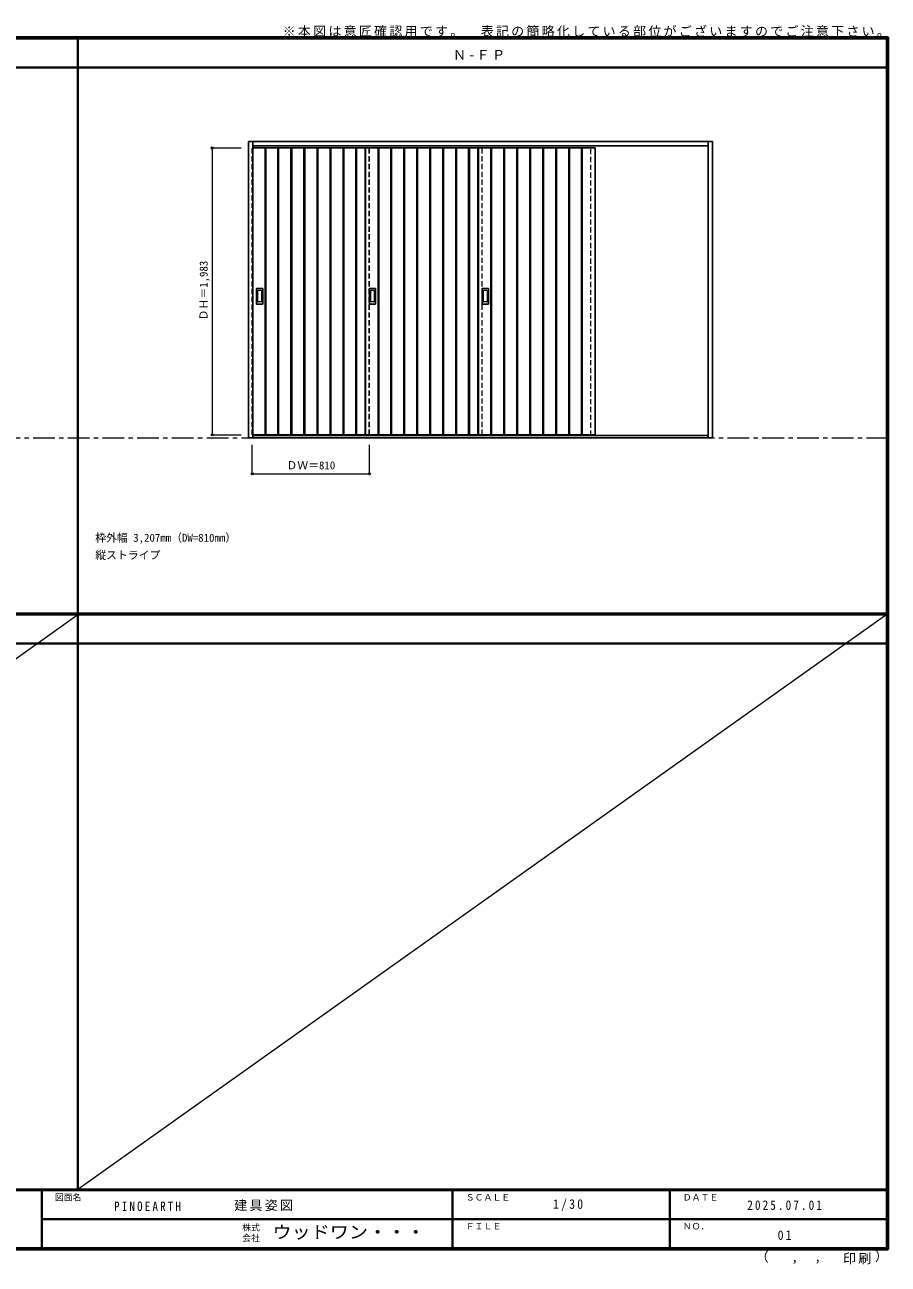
# Model space of a CAD drawing. Units: millimetres, scale not verified. Extents: x -6000 to 5700, y -4307 to 4260.
# Drawn here: x -267 to 5700, y -4307 to 4260 of the extents above; entities that cross this region are included whole.
import ezdxf
from ezdxf.enums import TextEntityAlignment as Align

# ---------------------------------------------------------------- set-up
doc = ezdxf.new("R2010")
doc.units = ezdxf.units.MM
doc.header["$LTSCALE"] = 30
doc.header["$PDMODE"] = 32
doc.header["$PDSIZE"] = 15
doc.linetypes.add('CHAIN1', pattern=[8, 5, -1, 1, -1])
doc.linetypes.add('DASHED1', pattern=[1.8, 1.2, -0.6])
for name, color, linetype, lineweight in [('0-1_通り芯', 7, 'CHAIN1', 18), ('0-2_扉', 3, 'Continuous', 25), ('0-3_仕上げ', 3, 'Continuous', 25), ('0-4_枠', 3, 'Continuous', 25), ('0-6_引手', 3, 'Continuous', 25), ('0-B_寸法', 7, 'Continuous', 9), ('F-0_補助線', 7, 'Continuous', 18), ('F-1_枠', 6, 'Continuous', 40)]:
    doc.layers.add(name, color=color, linetype=linetype, lineweight=lineweight)
doc.layers.add('0-A_文字', color=7, linetype='Continuous')
doc.layers.add('F-A_文字', color=7, linetype='Continuous')
doc.styles.add('ＭＳ ゴシック', font='')
doc.styles.get('ＭＳ ゴシック').set_extended_font_data('MS Gothic')

msp = doc.modelspace()

# ---------------------------------------------------------------- linework, layer by layer
at = {"layer": '0-1_通り芯'}
msp.add_line((-5490, 1406), (5690, 1406), dxfattribs=at)
at = {"layer": '0-2_扉'}
for p, q in [((1308, 3409), (3675, 3409)), ((2085, 3409), (2085, 1426)), ((2865, 3409), (2865, 1426)), ((3675, 3409), (3675, 1426)), ((1308, 1426), (3675, 1426))]:
    msp.add_line(p, q, dxfattribs=at)
at = {"layer": '0-2_扉', "color": 4, "linetype": 'DASHED1', "lineweight": 9}
for p, q in [((2115, 1426), (2115, 3409)), ((2895, 1426), (2895, 3409))]:
    msp.add_line(p, q, dxfattribs=at)
msp.add_lwpolyline([(1308, 1426), (1305, 1426), (1305, 3409), (1308, 3409)], dxfattribs=at)
at = {"layer": '0-3_仕上げ'}
for p, q in [((1394.5, 3409), (1394.5, 1426)), ((1399.5, 3409), (1399.5, 1426)), ((1482.5, 3409), (1482.5, 1426)), ((1487.5, 3409), (1487.5, 1426)), ((1572.5, 3409), (1572.5, 1426)), ((1577.5, 3409), (1577.5, 1426)), ((1662.5, 3409), (1662.5, 1426)), ((1667.5, 3409), (1667.5, 1426)), ((1752.5, 1426), (1752.5, 3409)), ((1757.5, 1426), (1757.5, 3409)), ((1842.5, 1426), (1842.5, 3409)), ((1847.5, 1426), (1847.5, 3409)), ((1932.5, 1426), (1932.5, 3409)), ((1937.5, 1426), (1937.5, 3409)), ((2020.5, 1426), (2020.5, 3409)), ((2025.5, 1426), (2025.5, 3409)), ((2088, 3409), (2088, 1426)), ((2174.5, 3409), (2174.5, 1426)), ((2179.5, 3409), (2179.5, 1426)), ((2262.5, 3409), (2262.5, 1426)), ((2267.5, 3409), (2267.5, 1426)), ((2352.5, 3409), (2352.5, 1426)), ((2357.5, 3409), (2357.5, 1426)), ((2442.5, 3409), (2442.5, 1426)), ((2447.5, 3409), (2447.5, 1426)), ((2532.5, 1426), (2532.5, 3409)), ((2537.5, 1426), (2537.5, 3409)), ((2622.5, 1426), (2622.5, 3409)), ((2627.5, 1426), (2627.5, 3409)), ((2712.5, 1426), (2712.5, 3409)), ((2717.5, 1426), (2717.5, 3409)), ((2800.5, 1426), (2800.5, 3409)), ((2805.5, 1426), (2805.5, 3409)), ((2868, 3409), (2868, 1426)), ((2954.5, 3409), (2954.5, 1426)), ((2959.5, 3409), (2959.5, 1426)), ((3042.5, 3409), (3042.5, 1426)), ((3047.5, 3409), (3047.5, 1426)), ((3132.5, 3409), (3132.5, 1426)), ((3137.5, 3409), (3137.5, 1426)), ((3222.5, 3409), (3222.5, 1426)), ((3227.5, 3409), (3227.5, 1426)), ((3312.5, 1426), (3312.5, 3409)), ((3317.5, 1426), (3317.5, 3409)), ((3402.5, 1426), (3402.5, 3409)), ((3407.5, 1426), (3407.5, 3409)), ((3492.5, 1426), (3492.5, 3409)), ((3497.5, 1426), (3497.5, 3409)), ((3580.5, 1426), (3580.5, 3409)), ((3585.5, 1426), (3585.5, 3409))]:
    msp.add_line(p, q, dxfattribs=at)
at = {"layer": '0-3_仕上げ', "color": 4, "linetype": 'DASHED1', "lineweight": 9}
for p, q in [((2113, 1426), (2113, 3409)), ((2893, 1426), (2893, 3409))]:
    msp.add_line(p, q, dxfattribs=at)
at = {"layer": '0-4_枠'}
for p, q in [((1278, 1406), (1278, 3453)), ((1278, 3453), (4485, 3453)), ((1308, 1406), (1308, 3453)), ((4455, 1406), (4455, 3453)), ((4485, 3453), (4485, 1406)), ((1308, 3423), (4455, 3423)), ((4485, 1406), (1278, 1406)), ((4455, 1421), (1308, 1421))]:
    msp.add_line(p, q, dxfattribs=at)
at = {"layer": '0-4_枠', "color": 4, "linetype": 'DASHED1', "lineweight": 9}
for p, q in [((3645, 1421), (3645, 3423)), ((3675, 1421), (3675, 3423))]:
    msp.add_line(p, q, dxfattribs=at)
at = {"layer": '0-6_引手'}
for p, q in [((1335, 2330), (1335, 2437)), ((1375.5, 2438.5), (1336.5, 2438.5)), ((1377, 2437), (1377, 2330)), ((2115, 2330), (2115, 2437)), ((2155.5, 2438.5), (2116.5, 2438.5)), ((2157, 2437), (2157, 2330)), ((2895, 2330), (2895, 2437)), ((2935.5, 2438.5), (2896.5, 2438.5)), ((2937, 2437), (2937, 2330)), ((1375.5, 2328.5), (1336.5, 2328.5)), ((2155.5, 2328.5), (2116.5, 2328.5)), ((2935.5, 2328.5), (2896.5, 2328.5))]:
    msp.add_line(p, q, dxfattribs=at)
at = {"layer": '0-6_引手', "color": 7, "lineweight": 18}
for p, q in [((1343.5, 2346), (1343.5, 2421)), ((1367, 2422.5), (1345, 2422.5)), ((1368.5, 2421), (1368.5, 2346)), ((2123.5, 2346), (2123.5, 2421)), ((2147, 2422.5), (2125, 2422.5)), ((2148.5, 2421), (2148.5, 2346)), ((2903.5, 2346), (2903.5, 2421)), ((2927, 2422.5), (2905, 2422.5)), ((2928.5, 2421), (2928.5, 2346)), ((1367, 2344.5), (1345, 2344.5)), ((2147, 2344.5), (2125, 2344.5)), ((2927, 2344.5), (2905, 2344.5))]:
    msp.add_line(p, q, dxfattribs=at)
at = {"layer": '0-6_引手'}
for centre, start, end in [((1336.5, 2437), 90, 180), ((1375.5, 2437), 0, 90), ((2116.5, 2437), 90, 180), ((2155.5, 2437), 0, 90), ((2896.5, 2437), 90, 180), ((2935.5, 2437), 0, 90), ((1336.5, 2330), 180, 270), ((1375.5, 2330), 270, 0), ((2116.5, 2330), 180, 270), ((2155.5, 2330), 270, 0), ((2896.5, 2330), 180, 270), ((2935.5, 2330), 270, 0)]:
    msp.add_arc(centre, 1.5, start, end, dxfattribs=at)
at = {"layer": '0-6_引手', "color": 7, "lineweight": 18}
for centre, start, end in [((1345, 2421), 90, 180), ((1367, 2421), 0, 90), ((2125, 2421), 90, 180), ((2147, 2421), 0, 90), ((2905, 2421), 90, 180), ((2927, 2421), 0, 90), ((1345, 2346), 180, 270), ((1367, 2346), 270, 0), ((2125, 2346), 180, 270), ((2147, 2346), 270, 0), ((2905, 2346), 180, 270), ((2927, 2346), 270, 0)]:
    msp.add_arc(centre, 1.5, start, end, dxfattribs=at)
at = {"layer": '0-B_寸法', "color": 4}
for p, q in [((1028, 3409), (1228, 3409)), ((1028, 3409), (1028, 1426)), ((1028, 1426), (1228, 1426)), ((1305, 1156), (1305, 1356))]:
    msp.add_line(p, q, dxfattribs=at)
msp.add_lwpolyline([(1305, 1156), (2115, 1156), (2115, 1356)], dxfattribs=at)
at = {"layer": '0-B_寸法'}
for p in [(1028, 3409), (1028, 1426), (1305, 1156), (2115, 1156)]:
    msp.add_point(p, dxfattribs=at)
at = {"layer": 'F-0_補助線'}
for p, q in [((-5490, -3790), (100, 184.5)), ((5690, 184.5), (100, -3790))]:
    msp.add_line(p, q, dxfattribs=at)
at = {"layer": 'F-1_枠'}
for p, q in [((-6000, 4175), (5700, 4175)), ((-6000, 4170), (5700, 4170)), ((-6000, 4165), (5700, 4165)), ((100, -3790), (100, 4175)), ((5690, 4175), (5690, -4205)), ((5695, 4175), (5695, -4205)), ((5700, 4175), (5700, -4205)), ((-6000, 3965), (5700, 3965)), ((-6000, 190.5), (5700, 190.5)), ((-6000, 187.5), (5700, 187.5)), ((-6000, 184.5), (5700, 184.5)), ((-6000, -15.5), (5700, -15.5)), ((5700, -3790), (-6000, -3790)), ((5700, -3795), (-6000, -3795)), ((-150, -3795), (-150, -4195)), ((2690, -3795), (2690, -4195)), ((4190, -3795), (4190, -4195)), ((-150, -3995), (5690, -3995.01)), ((5700, -4195), (-6000, -4195)), ((5700, -4200), (-6000, -4200)), ((5700, -4205), (-6000, -4205))]:
    msp.add_line(p, q, dxfattribs=at)

# ---------------------------------------------------------------- texts
at = {"layer": '0-A_文字', "style": 'ＭＳ ゴシック'}
for s, p in [('枠外幅 3,207mm（DW=810mm）', (220, 670.5)), ('縦ストライプ', (220, 550.5))]:
    msp.add_text(s, height=54.99, dxfattribs=at).set_placement(p, align=Align.BOTTOM_LEFT)
at = {"layer": '0-A_文字', "char_height": 65.98, "attachment_point": 7, "style": 'ＭＳ ゴシック'}
for s, insert in [('\\T1.17;※本図は意匠確認用です。\u3000表記の簡略化している部位がございますのでご注意下さい。', (1515, 4175)), ('\\T1.2;Ｎ-ＦＰ', (2692.5, 4020))]:
    msp.add_mtext(s, dxfattribs=dict(at, insert=insert))
at = {"layer": '0-B_寸法', "style": 'ＭＳ ゴシック'}
msp.add_text('ＤＨ＝1,983', height=54.99, rotation=90, dxfattribs=at).set_placement((1013, 2217.25), align=Align.BOTTOM_LEFT)
msp.add_text('ＤＷ＝810', height=54.99, dxfattribs=at).set_placement((1541.25, 1171), align=Align.BOTTOM_LEFT)
at = {"layer": 'F-A_文字', "style": 'ＭＳ ゴシック'}
for s, height, p in [('図面名', 43.99, (-60, -3880)), ('ＳＣＡＬＥ', 43.99, (2780, -3880)), ('ＤＡＴＥ', 43.99, (4280, -3880)), ('株式', 43.99, (1235, -4089)), ('ＦＩＬＥ', 43.99, (2780, -4080)), ('ＮＯ．', 43.99, (4280, -4080)), ('会社', 43.99, (1235, -4161)), ('（', 65.98, (4784.03, -4308.31)), (',', 65.98, (5031.28, -4308.31)), (',', 65.98, (5190.2, -4305.53)), ('）', 65.98, (5608.4, -4304.13))]:
    msp.add_text(s, height=height, dxfattribs=at).set_placement(p, align=Align.BOTTOM_LEFT)
at = {"layer": 'F-A_文字', "style": 'ＭＳ ゴシック', "width": 1.1}
msp.add_text('ウッドワン・・・', height=87.98, dxfattribs=at).set_placement((1445, -4155), align=Align.BOTTOM_LEFT)
at = {"layer": 'F-A_文字', "char_height": 65.98, "attachment_point": 7, "style": 'ＭＳ ゴシック'}
for s, insert in [('\\T1.38;\\W0.9;1/30', (3383.75, -3940)), ('\\T1.39;\\W0.85;PINOEARTH', (350, -3940.79)), ('\\T1.17;建具姿図', (1180.42, -3940)), ('\\T1.39;\\W0.85;2025.07.01', (4726.25, -3932.5)), ('\\T1.36;\\W0.9;01', (4936.25, -4140)), ('\\T1.17;印刷', (5388.15, -4306.92))]:
    msp.add_mtext(s, dxfattribs=dict(at, insert=insert))

doc.saveas('drawing.dxf')
